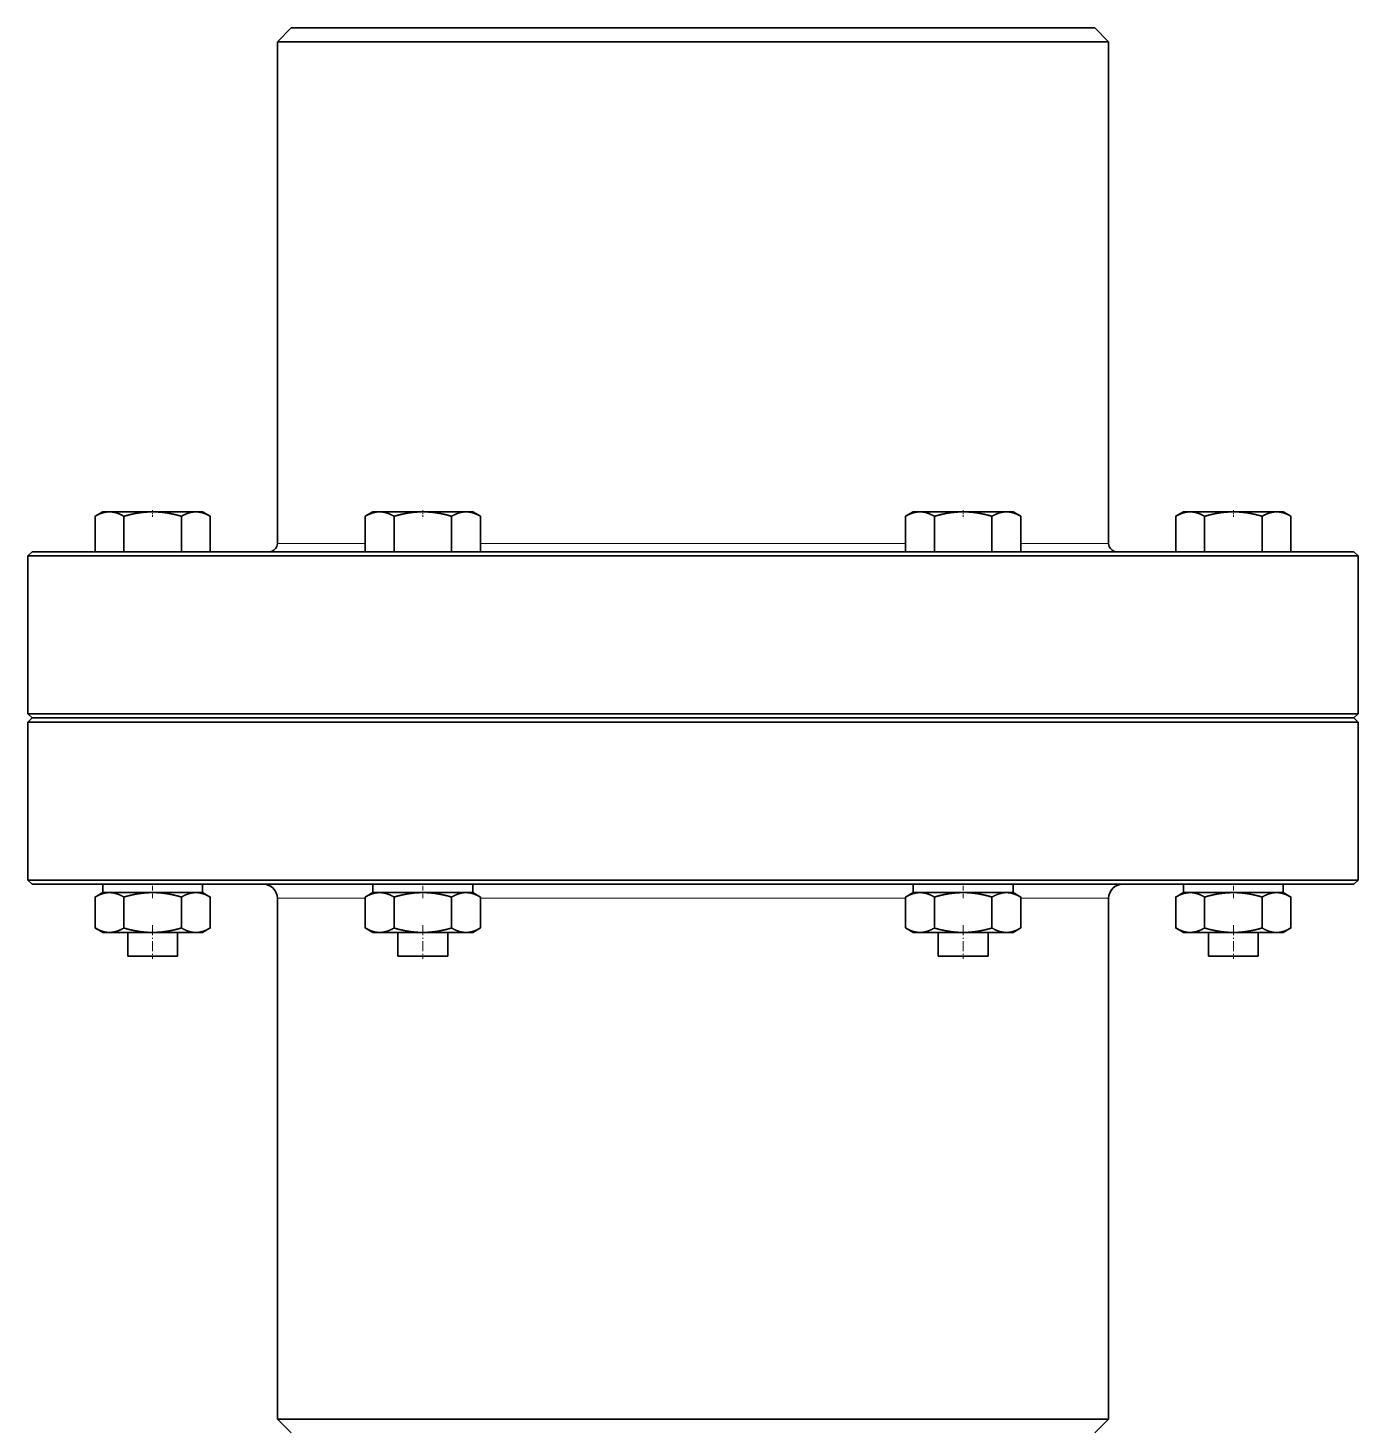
# Model space of a CAD drawing. Extents: x 228 to 1870, y -35 to 994.
# Drawn here: x 1248.3 to 1408.3, y 419.8 to 588 of the extents above; entities that cross this region are included whole.
import ezdxf

# ---------------------------------------------------------------- set-up
doc = ezdxf.new("R2010")
doc.units = 0
doc.linetypes.add('DASHDOT', pattern=[18.5, 12, -3, 0.5, -3])
doc.layers.get('0').update_dxf_attribs({"lineweight": 13})

# ---------------------------------------------------------------- blocks, each defined once
blk = doc.blocks.new('BLOCK2')
at = {"color": 7, "lineweight": 35}
for p, q in [((-48.33, 335), (-50, 333.33)), ((0, 335), (-48.33, 335)), ((48.33, 335), (0, 335)), ((48.33, 335), (50, 333.33)), ((-50, 333.33), (0, 333.33)), ((-50, 273), (-50, 333.33)), ((0, 333.33), (50, 333.33)), ((50, 273), (50, 333.33)), ((-71, 276.8), (-71.93, 276.26)), ((-71.93, 276.26), (-71.93, 272)), ((-70.2, 276.8), (-71, 276.8)), ((-65, 276.8), (-70.2, 276.8)), ((-68.46, 276.26), (-68.46, 272)), ((-59.8, 276.8), (-65, 276.8)), ((-61.54, 276.26), (-61.54, 272)), ((-59, 276.8), (-59.8, 276.8)), ((-59, 276.8), (-58.07, 276.26)), ((-58.07, 276.26), (-58.07, 272)), ((-38.5, 276.8), (-39.43, 276.26)), ((-39.43, 276.26), (-39.43, 272)), ((-37.7, 276.8), (-38.5, 276.8)), ((-32.5, 276.8), (-37.7, 276.8)), ((-35.96, 276.26), (-35.96, 272)), ((-27.3, 276.8), (-32.5, 276.8)), ((-29.04, 276.26), (-29.04, 272)), ((-26.5, 276.8), (-27.3, 276.8)), ((-26.5, 276.8), (-25.57, 276.26)), ((-25.57, 276.26), (-25.57, 272)), ((26.5, 276.8), (25.57, 276.26)), ((25.57, 276.26), (25.57, 272)), ((27.3, 276.8), (26.5, 276.8)), ((32.5, 276.8), (27.3, 276.8)), ((29.04, 276.26), (29.04, 272)), ((37.7, 276.8), (32.5, 276.8)), ((35.96, 276.26), (35.96, 272)), ((38.5, 276.8), (37.7, 276.8)), ((38.5, 276.8), (39.43, 276.26)), ((39.43, 276.26), (39.43, 272)), ((59, 276.8), (58.07, 276.26)), ((58.07, 276.26), (58.07, 272)), ((59.8, 276.8), (59, 276.8)), ((65, 276.8), (59.8, 276.8)), ((61.54, 276.26), (61.54, 272)), ((70.2, 276.8), (65, 276.8)), ((68.46, 276.26), (68.46, 272)), ((71, 276.8), (70.2, 276.8)), ((71, 276.8), (71.93, 276.26)), ((71.93, 276.26), (71.93, 272)), ((-79.5, 272), (-80, 271.5)), ((-80, 271.5), (0, 271.5)), ((-80, 252.5), (-80, 271.5)), ((0, 272), (-79.5, 272)), ((79.5, 272), (0, 272)), ((0, 271.5), (80, 271.5)), ((79.5, 272), (80, 271.5)), ((80, 252.5), (80, 271.5)), ((0, 252.5), (-80, 252.5)), ((-79.5, 252), (-80, 252.5)), ((80, 252.5), (0, 252.5)), ((79.5, 252), (80, 252.5)), ((-79.5, 252), (-80, 251.5)), ((-80, 251.5), (0, 251.5)), ((-80, 232.5), (-80, 251.5)), ((-79.5, 252), (0, 252)), ((0, 252), (79.5, 252)), ((0, 251.5), (80, 251.5)), ((79.5, 252), (80, 251.5)), ((80, 232.5), (80, 251.5)), ((0, 232.5), (-80, 232.5)), ((-79.5, 232), (-80, 232.5)), ((80, 232.5), (0, 232.5)), ((79.5, 232), (80, 232.5)), ((-79.5, 232), (0, 232)), ((-71, 231), (-71.93, 230.46)), ((-71.93, 226.74), (-71.93, 230.46)), ((-71, 231), (-71, 232)), ((-71, 231), (-70.2, 231)), ((-70.2, 231), (-65, 231)), ((-68.46, 226.74), (-68.46, 230.46)), ((-65, 231), (-59.8, 231)), ((-61.54, 226.74), (-61.54, 230.46)), ((-59.8, 231), (-59, 231)), ((-59, 231), (-59, 232)), ((-59, 231), (-58.07, 230.46)), ((-58.07, 226.74), (-58.07, 230.46)), ((-38.5, 231), (-39.43, 230.46)), ((-39.43, 226.74), (-39.43, 230.46)), ((-38.5, 231), (-38.5, 232)), ((-38.5, 231), (-37.7, 231)), ((-37.7, 231), (-32.5, 231)), ((-35.96, 226.74), (-35.96, 230.46)), ((-32.5, 231), (-27.3, 231)), ((-29.04, 226.74), (-29.04, 230.46)), ((-27.3, 231), (-26.5, 231)), ((-26.5, 231), (-26.5, 232)), ((-26.5, 231), (-25.57, 230.46)), ((-25.57, 226.74), (-25.57, 230.46)), ((0, 232), (79.5, 232)), ((26.5, 231), (25.57, 230.46)), ((25.57, 226.74), (25.57, 230.46)), ((26.5, 231), (26.5, 232)), ((26.5, 231), (27.3, 231)), ((27.3, 231), (32.5, 231)), ((29.04, 226.74), (29.04, 230.46)), ((32.5, 231), (37.7, 231)), ((35.96, 226.74), (35.96, 230.46)), ((37.7, 231), (38.5, 231)), ((38.5, 231), (38.5, 232)), ((38.5, 231), (39.43, 230.46)), ((39.43, 226.74), (39.43, 230.46)), ((59, 231), (58.07, 230.46)), ((58.07, 226.74), (58.07, 230.46)), ((59, 231), (59, 232)), ((59, 231), (59.8, 231)), ((59.8, 231), (65, 231)), ((61.54, 226.74), (61.54, 230.46)), ((65, 231), (70.2, 231)), ((68.46, 226.74), (68.46, 230.46)), ((70.2, 231), (71, 231)), ((71, 231), (71, 232)), ((71, 231), (71.93, 230.46)), ((71.93, 226.74), (71.93, 230.46)), ((-50, 167.67), (-50, 230.33)), ((50, 167.67), (50, 230.33)), ((-71, 226.2), (-71.93, 226.74)), ((-71, 226.2), (-70.2, 226.2)), ((-70.2, 226.2), (-65, 226.2)), ((-68, 226.2), (-68, 223.36)), ((-65, 226.2), (-59.8, 226.2)), ((-62, 226.2), (-62, 223.36)), ((-59.8, 226.2), (-59, 226.2)), ((-59, 226.2), (-58.07, 226.74)), ((-38.5, 226.2), (-39.43, 226.74)), ((-38.5, 226.2), (-37.7, 226.2)), ((-37.7, 226.2), (-32.5, 226.2)), ((-35.5, 226.2), (-35.5, 223.36)), ((-32.5, 226.2), (-27.3, 226.2)), ((-29.5, 226.2), (-29.5, 223.36)), ((-27.3, 226.2), (-26.5, 226.2)), ((-26.5, 226.2), (-25.57, 226.74)), ((26.5, 226.2), (25.57, 226.74)), ((26.5, 226.2), (27.3, 226.2)), ((27.3, 226.2), (32.5, 226.2)), ((29.5, 226.2), (29.5, 223.36)), ((32.5, 226.2), (37.7, 226.2)), ((35.5, 226.2), (35.5, 223.36)), ((37.7, 226.2), (38.5, 226.2)), ((38.5, 226.2), (39.43, 226.74)), ((59, 226.2), (58.07, 226.74)), ((59, 226.2), (59.8, 226.2)), ((59.8, 226.2), (65, 226.2)), ((62, 226.2), (62, 223.36)), ((65, 226.2), (70.2, 226.2)), ((68, 226.2), (68, 223.36)), ((70.2, 226.2), (71, 226.2)), ((71, 226.2), (71.93, 226.74)), ((-68, 223.36), (-65, 223.36)), ((-65, 223.36), (-62, 223.36)), ((-35.5, 223.36), (-29.9, 223.36)), ((-29.9, 223.36), (-29.5, 223.36)), ((29.5, 223.36), (29.9, 223.36)), ((29.9, 223.36), (35.5, 223.36)), ((62, 223.36), (65, 223.36)), ((65, 223.36), (68, 223.36)), ((0, 167.67), (-50, 167.67)), ((-48.33, 166), (-50, 167.67)), ((50, 167.67), (0, 167.67)), ((48.33, 166), (50, 167.67))]:
    blk.add_line(p, q, dxfattribs=at)
at = {"color": 7, "lineweight": 13}
for p, q in [((-39.43, 273), (-50, 273)), ((0, 273), (-25.57, 273)), ((25.57, 273), (0, 273)), ((50, 273), (39.43, 273)), ((-50, 230.33), (-39.43, 230.33)), ((-25.57, 230.33), (0, 230.33)), ((0, 230.33), (25.57, 230.33)), ((39.43, 230.33), (50, 230.33))]:
    blk.add_line(p, q, dxfattribs=at)
at = {"color": 7, "lineweight": 35}
for centre, radius, start, end in [((-51, 273), 1, 270, 360), ((51, 273), 1, 180, 270), ((-51.67, 230.33), 1.67, 0, 90), ((51.67, 230.33), 1.67, 90, 180)]:
    blk.add_arc(centre, radius, start, end, dxfattribs=at)
for points in [[(-71.93, 276.26), (-71.59, 276.46), (-71.25, 276.62), (-70.9, 276.74), (-70.55, 276.8), (-70.2, 276.8)], [(-61.54, 276.26), (-61.2, 276.46), (-60.85, 276.62), (-60.51, 276.74), (-60.16, 276.8), (-59.8, 276.8)], [(-39.43, 276.26), (-39.09, 276.46), (-38.75, 276.62), (-38.4, 276.74), (-38.05, 276.8), (-37.7, 276.8)], [(-29.04, 276.26), (-28.7, 276.46), (-28.35, 276.62), (-28.01, 276.74), (-27.66, 276.8), (-27.3, 276.8)], [(25.57, 276.26), (25.91, 276.46), (26.25, 276.62), (26.6, 276.74), (26.95, 276.8), (27.3, 276.8)], [(35.96, 276.26), (36.3, 276.46), (36.65, 276.62), (36.99, 276.74), (37.34, 276.8), (37.7, 276.8)], [(58.07, 276.26), (58.41, 276.46), (58.75, 276.62), (59.1, 276.74), (59.45, 276.8), (59.8, 276.8)], [(68.46, 276.26), (68.8, 276.46), (69.15, 276.62), (69.49, 276.74), (69.84, 276.8), (70.2, 276.8)], [(-70.2, 231), (-69.88, 231), (-69.57, 230.95), (-69.24, 230.86), (-68.88, 230.71), (-68.46, 230.46)], [(-37.7, 231), (-37.38, 231), (-37.07, 230.95), (-36.74, 230.86), (-36.38, 230.71), (-35.96, 230.46)], [(27.3, 231), (27.62, 231), (27.93, 230.95), (28.26, 230.86), (28.62, 230.71), (29.04, 230.46)], [(59.8, 231), (60.12, 231), (60.43, 230.95), (60.76, 230.86), (61.12, 230.71), (61.54, 230.46)], [(-59.8, 226.2), (-60.12, 226.2), (-60.43, 226.25), (-60.76, 226.34), (-61.12, 226.49), (-61.54, 226.74)], [(-27.3, 226.2), (-27.62, 226.2), (-27.93, 226.25), (-28.26, 226.34), (-28.62, 226.49), (-29.04, 226.74)], [(37.7, 226.2), (37.38, 226.2), (37.07, 226.25), (36.74, 226.34), (36.38, 226.49), (35.96, 226.74)], [(70.2, 226.2), (69.88, 226.2), (69.57, 226.25), (69.24, 226.34), (68.88, 226.49), (68.46, 226.74)]]:
    blk.add_open_spline(points, degree=5, dxfattribs=at)
for points, knots in [([(-70.2, 276.8), (-70.05, 276.8), (-69.91, 276.79), (-69.77, 276.77), (-69.42, 276.7), (-69.08, 276.58), (-68.87, 276.49), (-68.67, 276.38), (-68.46, 276.26)], [0, 0, 0, 0, 0, 0, 1.993882, 1.993882, 1.993882, 4.976521, 4.976521, 4.976521, 4.976521, 4.976521, 4.976521]), ([(-68.46, 276.26), (-68.2, 276.34), (-67.92, 276.41), (-67.65, 276.48), (-67.1, 276.6), (-66.55, 276.69), (-66.27, 276.73), (-65.85, 276.77), (-65.42, 276.79), (-65.28, 276.8), (-65.14, 276.8), (-65, 276.8)], [0, 0, 0, 0, 0, 0, 1.985086, 1.985086, 1.985086, 3.97817, 3.97817, 3.97817, 4.975054, 4.975054, 4.975054, 4.975054, 4.975054, 4.975054]), ([(-65, 276.8), (-64.72, 276.8), (-64.44, 276.79), (-64.16, 276.77), (-63.6, 276.72), (-63.05, 276.63), (-62.77, 276.57), (-62.35, 276.48), (-61.94, 276.38), (-61.81, 276.34), (-61.67, 276.3), (-61.54, 276.26)], [0, 0, 0, 0, 0, 0, 1.986257, 1.986257, 1.986257, 3.978072, 3.978072, 3.978072, 4.974889, 4.974889, 4.974889, 4.974889, 4.974889, 4.974889]), ([(-59.8, 276.8), (-59.66, 276.8), (-59.52, 276.79), (-59.38, 276.77), (-59.03, 276.7), (-58.69, 276.58), (-58.48, 276.49), (-58.27, 276.38), (-58.07, 276.26)], [0, 0, 0, 0, 0, 0, 1.993882, 1.993882, 1.993882, 4.976521, 4.976521, 4.976521, 4.976521, 4.976521, 4.976521]), ([(-37.7, 276.8), (-37.55, 276.8), (-37.41, 276.79), (-37.27, 276.77), (-36.92, 276.7), (-36.58, 276.58), (-36.37, 276.49), (-36.17, 276.38), (-35.96, 276.26)], [0, 0, 0, 0, 0, 0, 1.993882, 1.993882, 1.993882, 4.976521, 4.976521, 4.976521, 4.976521, 4.976521, 4.976521]), ([(-35.96, 276.26), (-35.7, 276.34), (-35.42, 276.41), (-35.15, 276.48), (-34.6, 276.6), (-34.05, 276.69), (-33.77, 276.73), (-33.35, 276.77), (-32.92, 276.79), (-32.78, 276.8), (-32.64, 276.8), (-32.5, 276.8)], [0, 0, 0, 0, 0, 0, 1.985086, 1.985086, 1.985086, 3.97817, 3.97817, 3.97817, 4.975054, 4.975054, 4.975054, 4.975054, 4.975054, 4.975054]), ([(-32.5, 276.8), (-32.22, 276.8), (-31.94, 276.79), (-31.66, 276.77), (-31.1, 276.72), (-30.55, 276.63), (-30.27, 276.57), (-29.85, 276.48), (-29.44, 276.38), (-29.31, 276.34), (-29.17, 276.3), (-29.04, 276.26)], [0, 0, 0, 0, 0, 0, 1.986257, 1.986257, 1.986257, 3.978072, 3.978072, 3.978072, 4.974889, 4.974889, 4.974889, 4.974889, 4.974889, 4.974889]), ([(-27.3, 276.8), (-27.16, 276.8), (-27.02, 276.79), (-26.88, 276.77), (-26.53, 276.7), (-26.19, 276.58), (-25.98, 276.49), (-25.77, 276.38), (-25.57, 276.26)], [0, 0, 0, 0, 0, 0, 1.993882, 1.993882, 1.993882, 4.976521, 4.976521, 4.976521, 4.976521, 4.976521, 4.976521]), ([(27.3, 276.8), (27.45, 276.8), (27.59, 276.79), (27.73, 276.77), (28.08, 276.7), (28.42, 276.58), (28.63, 276.49), (28.83, 276.38), (29.04, 276.26)], [0, 0, 0, 0, 0, 0, 1.993882, 1.993882, 1.993882, 4.976521, 4.976521, 4.976521, 4.976521, 4.976521, 4.976521]), ([(29.04, 276.26), (29.3, 276.34), (29.58, 276.41), (29.85, 276.48), (30.4, 276.6), (30.95, 276.69), (31.23, 276.73), (31.65, 276.77), (32.08, 276.79), (32.22, 276.8), (32.36, 276.8), (32.5, 276.8)], [0, 0, 0, 0, 0, 0, 1.985086, 1.985086, 1.985086, 3.97817, 3.97817, 3.97817, 4.975054, 4.975054, 4.975054, 4.975054, 4.975054, 4.975054]), ([(32.5, 276.8), (32.78, 276.8), (33.06, 276.79), (33.34, 276.77), (33.9, 276.72), (34.45, 276.63), (34.73, 276.57), (35.15, 276.48), (35.56, 276.38), (35.69, 276.34), (35.83, 276.3), (35.96, 276.26)], [0, 0, 0, 0, 0, 0, 1.986257, 1.986257, 1.986257, 3.978072, 3.978072, 3.978072, 4.974889, 4.974889, 4.974889, 4.974889, 4.974889, 4.974889]), ([(37.7, 276.8), (37.84, 276.8), (37.98, 276.79), (38.12, 276.77), (38.47, 276.7), (38.81, 276.58), (39.02, 276.49), (39.23, 276.38), (39.43, 276.26)], [0, 0, 0, 0, 0, 0, 1.993882, 1.993882, 1.993882, 4.976521, 4.976521, 4.976521, 4.976521, 4.976521, 4.976521]), ([(59.8, 276.8), (59.95, 276.8), (60.09, 276.79), (60.23, 276.77), (60.58, 276.7), (60.92, 276.58), (61.13, 276.49), (61.33, 276.38), (61.54, 276.26)], [0, 0, 0, 0, 0, 0, 1.993882, 1.993882, 1.993882, 4.976521, 4.976521, 4.976521, 4.976521, 4.976521, 4.976521]), ([(61.54, 276.26), (61.8, 276.34), (62.08, 276.41), (62.35, 276.48), (62.9, 276.6), (63.45, 276.69), (63.73, 276.73), (64.15, 276.77), (64.58, 276.79), (64.72, 276.8), (64.86, 276.8), (65, 276.8)], [0, 0, 0, 0, 0, 0, 1.985086, 1.985086, 1.985086, 3.97817, 3.97817, 3.97817, 4.975054, 4.975054, 4.975054, 4.975054, 4.975054, 4.975054]), ([(65, 276.8), (65.28, 276.8), (65.56, 276.79), (65.84, 276.77), (66.4, 276.72), (66.95, 276.63), (67.23, 276.57), (67.65, 276.48), (68.06, 276.38), (68.19, 276.34), (68.33, 276.3), (68.46, 276.26)], [0, 0, 0, 0, 0, 0, 1.986257, 1.986257, 1.986257, 3.978072, 3.978072, 3.978072, 4.974889, 4.974889, 4.974889, 4.974889, 4.974889, 4.974889]), ([(70.2, 276.8), (70.34, 276.8), (70.48, 276.79), (70.62, 276.77), (70.97, 276.7), (71.31, 276.58), (71.52, 276.49), (71.73, 276.38), (71.93, 276.26)], [0, 0, 0, 0, 0, 0, 1.993882, 1.993882, 1.993882, 4.976521, 4.976521, 4.976521, 4.976521, 4.976521, 4.976521]), ([(-71.93, 230.46), (-71.59, 230.66), (-71.3, 230.79), (-71.03, 230.89), (-70.7, 230.97), (-70.39, 230.99), (-70.32, 231), (-70.26, 231), (-70.2, 231)], [0, 0, 0, 0, 0, 0, 42.050588, 42.050588, 42.050588, 52.558527, 52.558527, 52.558527, 52.558527, 52.558527, 52.558527]), ([(-68.46, 230.46), (-68.2, 230.54), (-67.92, 230.61), (-67.65, 230.68), (-67.1, 230.8), (-66.55, 230.89), (-66.27, 230.93), (-65.85, 230.97), (-65.42, 230.99), (-65.28, 231), (-65.14, 231), (-65, 231)], [0, 0, 0, 0, 0, 0, 1.985086, 1.985086, 1.985086, 3.97817, 3.97817, 3.97817, 4.975054, 4.975054, 4.975054, 4.975054, 4.975054, 4.975054]), ([(-65, 231), (-64.72, 231), (-64.44, 230.99), (-64.16, 230.97), (-63.6, 230.92), (-63.05, 230.83), (-62.77, 230.77), (-62.35, 230.68), (-61.94, 230.58), (-61.81, 230.54), (-61.67, 230.5), (-61.54, 230.46)], [0, 0, 0, 0, 0, 0, 1.986257, 1.986257, 1.986257, 3.978072, 3.978072, 3.978072, 4.974889, 4.974889, 4.974889, 4.974889, 4.974889, 4.974889]), ([(-61.54, 230.46), (-61.16, 230.68), (-60.83, 230.82), (-60.53, 230.92), (-60.21, 230.98), (-59.9, 231), (-59.87, 231), (-59.84, 231), (-59.8, 231)], [0, 0, 0, 0, 0, 0, 47.286426, 47.286426, 47.286426, 52.539185, 52.539185, 52.539185, 52.539185, 52.539185, 52.539185]), ([(-59.8, 231), (-59.61, 231), (-59.43, 230.98), (-59.24, 230.95), (-58.91, 230.86), (-58.55, 230.71), (-58.4, 230.64), (-58.24, 230.56), (-58.07, 230.46)], [0, 0, 0, 0, 0, 0, 31.57606, 31.57606, 31.57606, 52.596811, 52.596811, 52.596811, 52.596811, 52.596811, 52.596811]), ([(-39.43, 230.46), (-39.09, 230.66), (-38.8, 230.79), (-38.53, 230.89), (-38.2, 230.97), (-37.89, 230.99), (-37.82, 231), (-37.76, 231), (-37.7, 231)], [0, 0, 0, 0, 0, 0, 42.050588, 42.050588, 42.050588, 52.558527, 52.558527, 52.558527, 52.558527, 52.558527, 52.558527]), ([(-35.96, 230.46), (-35.7, 230.54), (-35.42, 230.61), (-35.15, 230.68), (-34.6, 230.8), (-34.05, 230.89), (-33.77, 230.93), (-33.35, 230.97), (-32.92, 230.99), (-32.78, 231), (-32.64, 231), (-32.5, 231)], [0, 0, 0, 0, 0, 0, 1.985086, 1.985086, 1.985086, 3.97817, 3.97817, 3.97817, 4.975054, 4.975054, 4.975054, 4.975054, 4.975054, 4.975054]), ([(-32.5, 231), (-32.22, 231), (-31.94, 230.99), (-31.66, 230.97), (-31.1, 230.92), (-30.55, 230.83), (-30.27, 230.77), (-29.85, 230.68), (-29.44, 230.58), (-29.31, 230.54), (-29.17, 230.5), (-29.04, 230.46)], [0, 0, 0, 0, 0, 0, 1.986257, 1.986257, 1.986257, 3.978072, 3.978072, 3.978072, 4.974889, 4.974889, 4.974889, 4.974889, 4.974889, 4.974889]), ([(-29.04, 230.46), (-28.66, 230.68), (-28.33, 230.82), (-28.03, 230.92), (-27.71, 230.98), (-27.4, 231), (-27.37, 231), (-27.34, 231), (-27.3, 231)], [0, 0, 0, 0, 0, 0, 47.286426, 47.286426, 47.286426, 52.539185, 52.539185, 52.539185, 52.539185, 52.539185, 52.539185]), ([(-27.3, 231), (-27.11, 231), (-26.93, 230.98), (-26.74, 230.95), (-26.41, 230.86), (-26.05, 230.71), (-25.9, 230.64), (-25.74, 230.56), (-25.57, 230.46)], [0, 0, 0, 0, 0, 0, 31.57606, 31.57606, 31.57606, 52.596811, 52.596811, 52.596811, 52.596811, 52.596811, 52.596811]), ([(25.57, 230.46), (25.91, 230.66), (26.2, 230.79), (26.47, 230.89), (26.8, 230.97), (27.11, 230.99), (27.18, 231), (27.24, 231), (27.3, 231)], [0, 0, 0, 0, 0, 0, 42.050588, 42.050588, 42.050588, 52.558527, 52.558527, 52.558527, 52.558527, 52.558527, 52.558527]), ([(29.04, 230.46), (29.3, 230.54), (29.58, 230.61), (29.85, 230.68), (30.4, 230.8), (30.95, 230.89), (31.23, 230.93), (31.65, 230.97), (32.08, 230.99), (32.22, 231), (32.36, 231), (32.5, 231)], [0, 0, 0, 0, 0, 0, 1.985086, 1.985086, 1.985086, 3.97817, 3.97817, 3.97817, 4.975054, 4.975054, 4.975054, 4.975054, 4.975054, 4.975054]), ([(32.5, 231), (32.78, 231), (33.06, 230.99), (33.34, 230.97), (33.9, 230.92), (34.45, 230.83), (34.73, 230.77), (35.15, 230.68), (35.56, 230.58), (35.69, 230.54), (35.83, 230.5), (35.96, 230.46)], [0, 0, 0, 0, 0, 0, 1.986257, 1.986257, 1.986257, 3.978072, 3.978072, 3.978072, 4.974889, 4.974889, 4.974889, 4.974889, 4.974889, 4.974889]), ([(35.96, 230.46), (36.34, 230.68), (36.67, 230.82), (36.97, 230.92), (37.29, 230.98), (37.6, 231), (37.63, 231), (37.66, 231), (37.7, 231)], [0, 0, 0, 0, 0, 0, 47.286426, 47.286426, 47.286426, 52.539185, 52.539185, 52.539185, 52.539185, 52.539185, 52.539185]), ([(37.7, 231), (37.89, 231), (38.07, 230.98), (38.26, 230.95), (38.59, 230.86), (38.95, 230.71), (39.1, 230.64), (39.26, 230.56), (39.43, 230.46)], [0, 0, 0, 0, 0, 0, 31.57606, 31.57606, 31.57606, 52.596811, 52.596811, 52.596811, 52.596811, 52.596811, 52.596811]), ([(58.07, 230.46), (58.41, 230.66), (58.7, 230.79), (58.97, 230.89), (59.3, 230.97), (59.61, 230.99), (59.68, 231), (59.74, 231), (59.8, 231)], [0, 0, 0, 0, 0, 0, 42.050588, 42.050588, 42.050588, 52.558527, 52.558527, 52.558527, 52.558527, 52.558527, 52.558527]), ([(61.54, 230.46), (61.8, 230.54), (62.08, 230.61), (62.35, 230.68), (62.9, 230.8), (63.45, 230.89), (63.73, 230.93), (64.15, 230.97), (64.58, 230.99), (64.72, 231), (64.86, 231), (65, 231)], [0, 0, 0, 0, 0, 0, 1.985086, 1.985086, 1.985086, 3.97817, 3.97817, 3.97817, 4.975054, 4.975054, 4.975054, 4.975054, 4.975054, 4.975054]), ([(65, 231), (65.28, 231), (65.56, 230.99), (65.84, 230.97), (66.4, 230.92), (66.95, 230.83), (67.23, 230.77), (67.65, 230.68), (68.06, 230.58), (68.19, 230.54), (68.33, 230.5), (68.46, 230.46)], [0, 0, 0, 0, 0, 0, 1.986257, 1.986257, 1.986257, 3.978072, 3.978072, 3.978072, 4.974889, 4.974889, 4.974889, 4.974889, 4.974889, 4.974889]), ([(68.46, 230.46), (68.84, 230.68), (69.17, 230.82), (69.47, 230.92), (69.79, 230.98), (70.1, 231), (70.13, 231), (70.16, 231), (70.2, 231)], [0, 0, 0, 0, 0, 0, 47.286426, 47.286426, 47.286426, 52.539185, 52.539185, 52.539185, 52.539185, 52.539185, 52.539185]), ([(70.2, 231), (70.39, 231), (70.57, 230.98), (70.76, 230.95), (71.09, 230.86), (71.45, 230.71), (71.6, 230.64), (71.76, 230.56), (71.93, 230.46)], [0, 0, 0, 0, 0, 0, 31.57606, 31.57606, 31.57606, 52.596811, 52.596811, 52.596811, 52.596811, 52.596811, 52.596811]), ([(-70.2, 226.2), (-70.39, 226.2), (-70.57, 226.22), (-70.76, 226.25), (-71.09, 226.34), (-71.45, 226.49), (-71.6, 226.56), (-71.76, 226.64), (-71.93, 226.74)], [0, 0, 0, 0, 0, 0, 31.57606, 31.57606, 31.57606, 52.596811, 52.596811, 52.596811, 52.596811, 52.596811, 52.596811]), ([(-68.46, 226.74), (-68.84, 226.52), (-69.17, 226.38), (-69.47, 226.28), (-69.79, 226.22), (-70.1, 226.2), (-70.13, 226.2), (-70.16, 226.2), (-70.2, 226.2)], [0, 0, 0, 0, 0, 0, 47.286426, 47.286426, 47.286426, 52.539185, 52.539185, 52.539185, 52.539185, 52.539185, 52.539185]), ([(-65, 226.2), (-65.28, 226.2), (-65.56, 226.21), (-65.85, 226.23), (-66.41, 226.29), (-66.97, 226.38), (-67.24, 226.43), (-67.65, 226.52), (-68.06, 226.62), (-68.19, 226.66), (-68.33, 226.7), (-68.46, 226.74)], [0, 0, 0, 0, 0, 0, 1.994277, 1.994277, 1.994277, 3.982405, 3.982405, 3.982405, 4.97487, 4.97487, 4.97487, 4.97487, 4.97487, 4.97487]), ([(-61.54, 226.74), (-61.81, 226.66), (-62.08, 226.58), (-62.35, 226.52), (-62.91, 226.4), (-63.46, 226.31), (-63.74, 226.27), (-64.16, 226.23), (-64.58, 226.21), (-64.72, 226.2), (-64.86, 226.2), (-65, 226.2)], [0, 0, 0, 0, 0, 0, 1.993656, 1.993656, 1.993656, 3.981427, 3.981427, 3.981427, 4.975052, 4.975052, 4.975052, 4.975052, 4.975052, 4.975052]), ([(-58.07, 226.74), (-58.41, 226.54), (-58.7, 226.41), (-58.97, 226.31), (-59.3, 226.23), (-59.61, 226.21), (-59.68, 226.2), (-59.74, 226.2), (-59.8, 226.2)], [0, 0, 0, 0, 0, 0, 42.050588, 42.050588, 42.050588, 52.558527, 52.558527, 52.558527, 52.558527, 52.558527, 52.558527]), ([(-37.7, 226.2), (-37.89, 226.2), (-38.07, 226.22), (-38.26, 226.25), (-38.59, 226.34), (-38.95, 226.49), (-39.1, 226.56), (-39.26, 226.64), (-39.43, 226.74)], [0, 0, 0, 0, 0, 0, 31.57606, 31.57606, 31.57606, 52.596811, 52.596811, 52.596811, 52.596811, 52.596811, 52.596811]), ([(-35.96, 226.74), (-36.34, 226.52), (-36.67, 226.38), (-36.97, 226.28), (-37.29, 226.22), (-37.6, 226.2), (-37.63, 226.2), (-37.66, 226.2), (-37.7, 226.2)], [0, 0, 0, 0, 0, 0, 47.286426, 47.286426, 47.286426, 52.539185, 52.539185, 52.539185, 52.539185, 52.539185, 52.539185]), ([(-32.5, 226.2), (-32.78, 226.2), (-33.06, 226.21), (-33.35, 226.23), (-33.91, 226.29), (-34.47, 226.38), (-34.74, 226.43), (-35.15, 226.52), (-35.56, 226.62), (-35.69, 226.66), (-35.83, 226.7), (-35.96, 226.74)], [0, 0, 0, 0, 0, 0, 1.994277, 1.994277, 1.994277, 3.982405, 3.982405, 3.982405, 4.97487, 4.97487, 4.97487, 4.97487, 4.97487, 4.97487]), ([(-29.04, 226.74), (-29.31, 226.66), (-29.58, 226.58), (-29.85, 226.52), (-30.41, 226.4), (-30.96, 226.31), (-31.24, 226.27), (-31.66, 226.23), (-32.08, 226.21), (-32.22, 226.2), (-32.36, 226.2), (-32.5, 226.2)], [0, 0, 0, 0, 0, 0, 1.993656, 1.993656, 1.993656, 3.981427, 3.981427, 3.981427, 4.975052, 4.975052, 4.975052, 4.975052, 4.975052, 4.975052]), ([(-25.57, 226.74), (-25.91, 226.54), (-26.2, 226.41), (-26.47, 226.31), (-26.8, 226.23), (-27.11, 226.21), (-27.18, 226.2), (-27.24, 226.2), (-27.3, 226.2)], [0, 0, 0, 0, 0, 0, 42.050588, 42.050588, 42.050588, 52.558527, 52.558527, 52.558527, 52.558527, 52.558527, 52.558527]), ([(27.3, 226.2), (27.11, 226.2), (26.93, 226.22), (26.74, 226.25), (26.41, 226.34), (26.05, 226.49), (25.9, 226.56), (25.74, 226.64), (25.57, 226.74)], [0, 0, 0, 0, 0, 0, 31.57606, 31.57606, 31.57606, 52.596811, 52.596811, 52.596811, 52.596811, 52.596811, 52.596811]), ([(29.04, 226.74), (28.66, 226.52), (28.33, 226.38), (28.03, 226.28), (27.71, 226.22), (27.4, 226.2), (27.37, 226.2), (27.34, 226.2), (27.3, 226.2)], [0, 0, 0, 0, 0, 0, 47.286426, 47.286426, 47.286426, 52.539185, 52.539185, 52.539185, 52.539185, 52.539185, 52.539185]), ([(32.5, 226.2), (32.22, 226.2), (31.94, 226.21), (31.65, 226.23), (31.09, 226.29), (30.53, 226.38), (30.26, 226.43), (29.85, 226.52), (29.44, 226.62), (29.31, 226.66), (29.17, 226.7), (29.04, 226.74)], [0, 0, 0, 0, 0, 0, 1.994277, 1.994277, 1.994277, 3.982405, 3.982405, 3.982405, 4.97487, 4.97487, 4.97487, 4.97487, 4.97487, 4.97487]), ([(35.96, 226.74), (35.69, 226.66), (35.42, 226.58), (35.15, 226.52), (34.59, 226.4), (34.04, 226.31), (33.76, 226.27), (33.34, 226.23), (32.92, 226.21), (32.78, 226.2), (32.64, 226.2), (32.5, 226.2)], [0, 0, 0, 0, 0, 0, 1.993656, 1.993656, 1.993656, 3.981427, 3.981427, 3.981427, 4.975052, 4.975052, 4.975052, 4.975052, 4.975052, 4.975052]), ([(39.43, 226.74), (39.09, 226.54), (38.8, 226.41), (38.53, 226.31), (38.2, 226.23), (37.89, 226.21), (37.82, 226.2), (37.76, 226.2), (37.7, 226.2)], [0, 0, 0, 0, 0, 0, 42.050588, 42.050588, 42.050588, 52.558527, 52.558527, 52.558527, 52.558527, 52.558527, 52.558527]), ([(59.8, 226.2), (59.61, 226.2), (59.43, 226.22), (59.24, 226.25), (58.91, 226.34), (58.55, 226.49), (58.4, 226.56), (58.24, 226.64), (58.07, 226.74)], [0, 0, 0, 0, 0, 0, 31.57606, 31.57606, 31.57606, 52.596811, 52.596811, 52.596811, 52.596811, 52.596811, 52.596811]), ([(61.54, 226.74), (61.16, 226.52), (60.83, 226.38), (60.53, 226.28), (60.21, 226.22), (59.9, 226.2), (59.87, 226.2), (59.84, 226.2), (59.8, 226.2)], [0, 0, 0, 0, 0, 0, 47.286426, 47.286426, 47.286426, 52.539185, 52.539185, 52.539185, 52.539185, 52.539185, 52.539185]), ([(65, 226.2), (64.72, 226.2), (64.44, 226.21), (64.15, 226.23), (63.59, 226.29), (63.03, 226.38), (62.76, 226.43), (62.35, 226.52), (61.94, 226.62), (61.81, 226.66), (61.67, 226.7), (61.54, 226.74)], [0, 0, 0, 0, 0, 0, 1.994277, 1.994277, 1.994277, 3.982405, 3.982405, 3.982405, 4.97487, 4.97487, 4.97487, 4.97487, 4.97487, 4.97487]), ([(68.46, 226.74), (68.19, 226.66), (67.92, 226.58), (67.65, 226.52), (67.09, 226.4), (66.54, 226.31), (66.26, 226.27), (65.84, 226.23), (65.42, 226.21), (65.28, 226.2), (65.14, 226.2), (65, 226.2)], [0, 0, 0, 0, 0, 0, 1.993656, 1.993656, 1.993656, 3.981427, 3.981427, 3.981427, 4.975052, 4.975052, 4.975052, 4.975052, 4.975052, 4.975052]), ([(71.93, 226.74), (71.59, 226.54), (71.3, 226.41), (71.03, 226.31), (70.7, 226.23), (70.39, 226.21), (70.32, 226.2), (70.26, 226.2), (70.2, 226.2)], [0, 0, 0, 0, 0, 0, 42.050588, 42.050588, 42.050588, 52.558527, 52.558527, 52.558527, 52.558527, 52.558527, 52.558527])]:
    blk.add_open_spline(points, degree=5, knots=knots, dxfattribs=at)

msp = doc.modelspace()

# ---------------------------------------------------------------- linework, layer by layer
at = {"color": 7, "linetype": 'DASHDOT', "lineweight": 13, "ltscale": 0.020112}
for p, q in [((1263.259033, 529.995545), (1263.259033, 529.191071)), ((1295.759033, 529.995545), (1295.759033, 529.191071)), ((1360.759033, 529.995545), (1360.759033, 529.191071))]:
    msp.add_line(p, q, dxfattribs=at)
at = {"color": 7, "linetype": 'DASHDOT', "lineweight": 13, "ltscale": 0.020127}
msp.add_line((1393.259033, 529.995606), (1393.259033, 529.190522), dxfattribs=at)
at = {"color": 7, "linetype": 'DASHDOT', "lineweight": 13, "ltscale": 0.046092}
for p, q in [((1263.259033, 483.309968), (1263.259033, 485.153642)), ((1295.759033, 483.309968), (1295.759033, 485.153642)), ((1360.759033, 483.309968), (1360.759033, 485.153642)), ((1393.259033, 483.309968), (1393.259033, 485.153642))]:
    msp.add_line(p, q, dxfattribs=at)
at = {"color": 7, "linetype": 'DASHDOT', "lineweight": 13, "ltscale": 0.101292}
for p, q in [((1263.259033, 480.073533), (1263.259033, 476.021867)), ((1295.759033, 480.073533), (1295.759033, 476.021867)), ((1360.759033, 480.073533), (1360.759033, 476.021867)), ((1393.259033, 480.073533), (1393.259033, 476.021867))]:
    msp.add_line(p, q, dxfattribs=at)

# ---------------------------------------------------------------- block references
at = {"lineweight": 0}
msp.add_blockref('BLOCK2', (1328.259033, 253.000001), dxfattribs=at)

doc.saveas('drawing.dxf')
